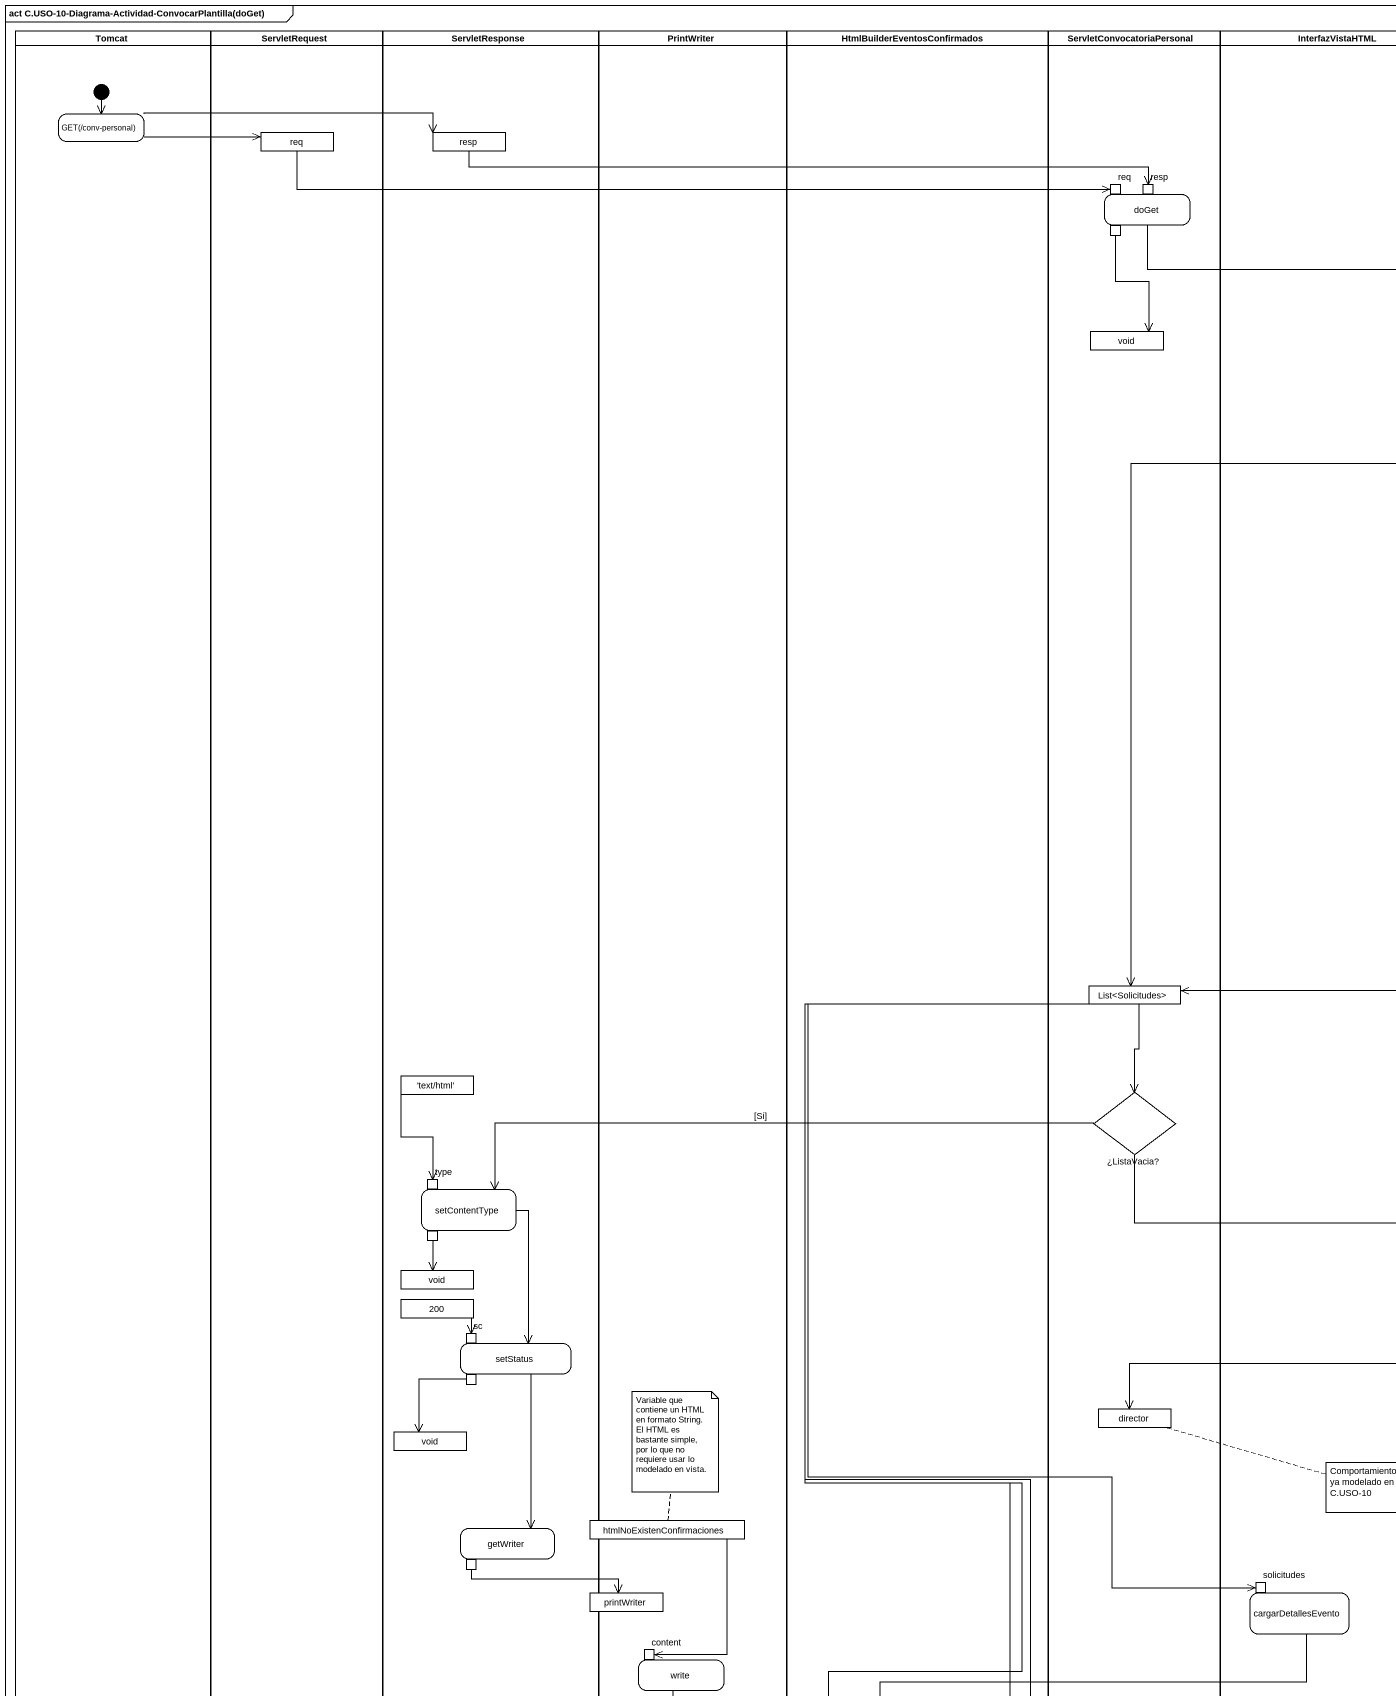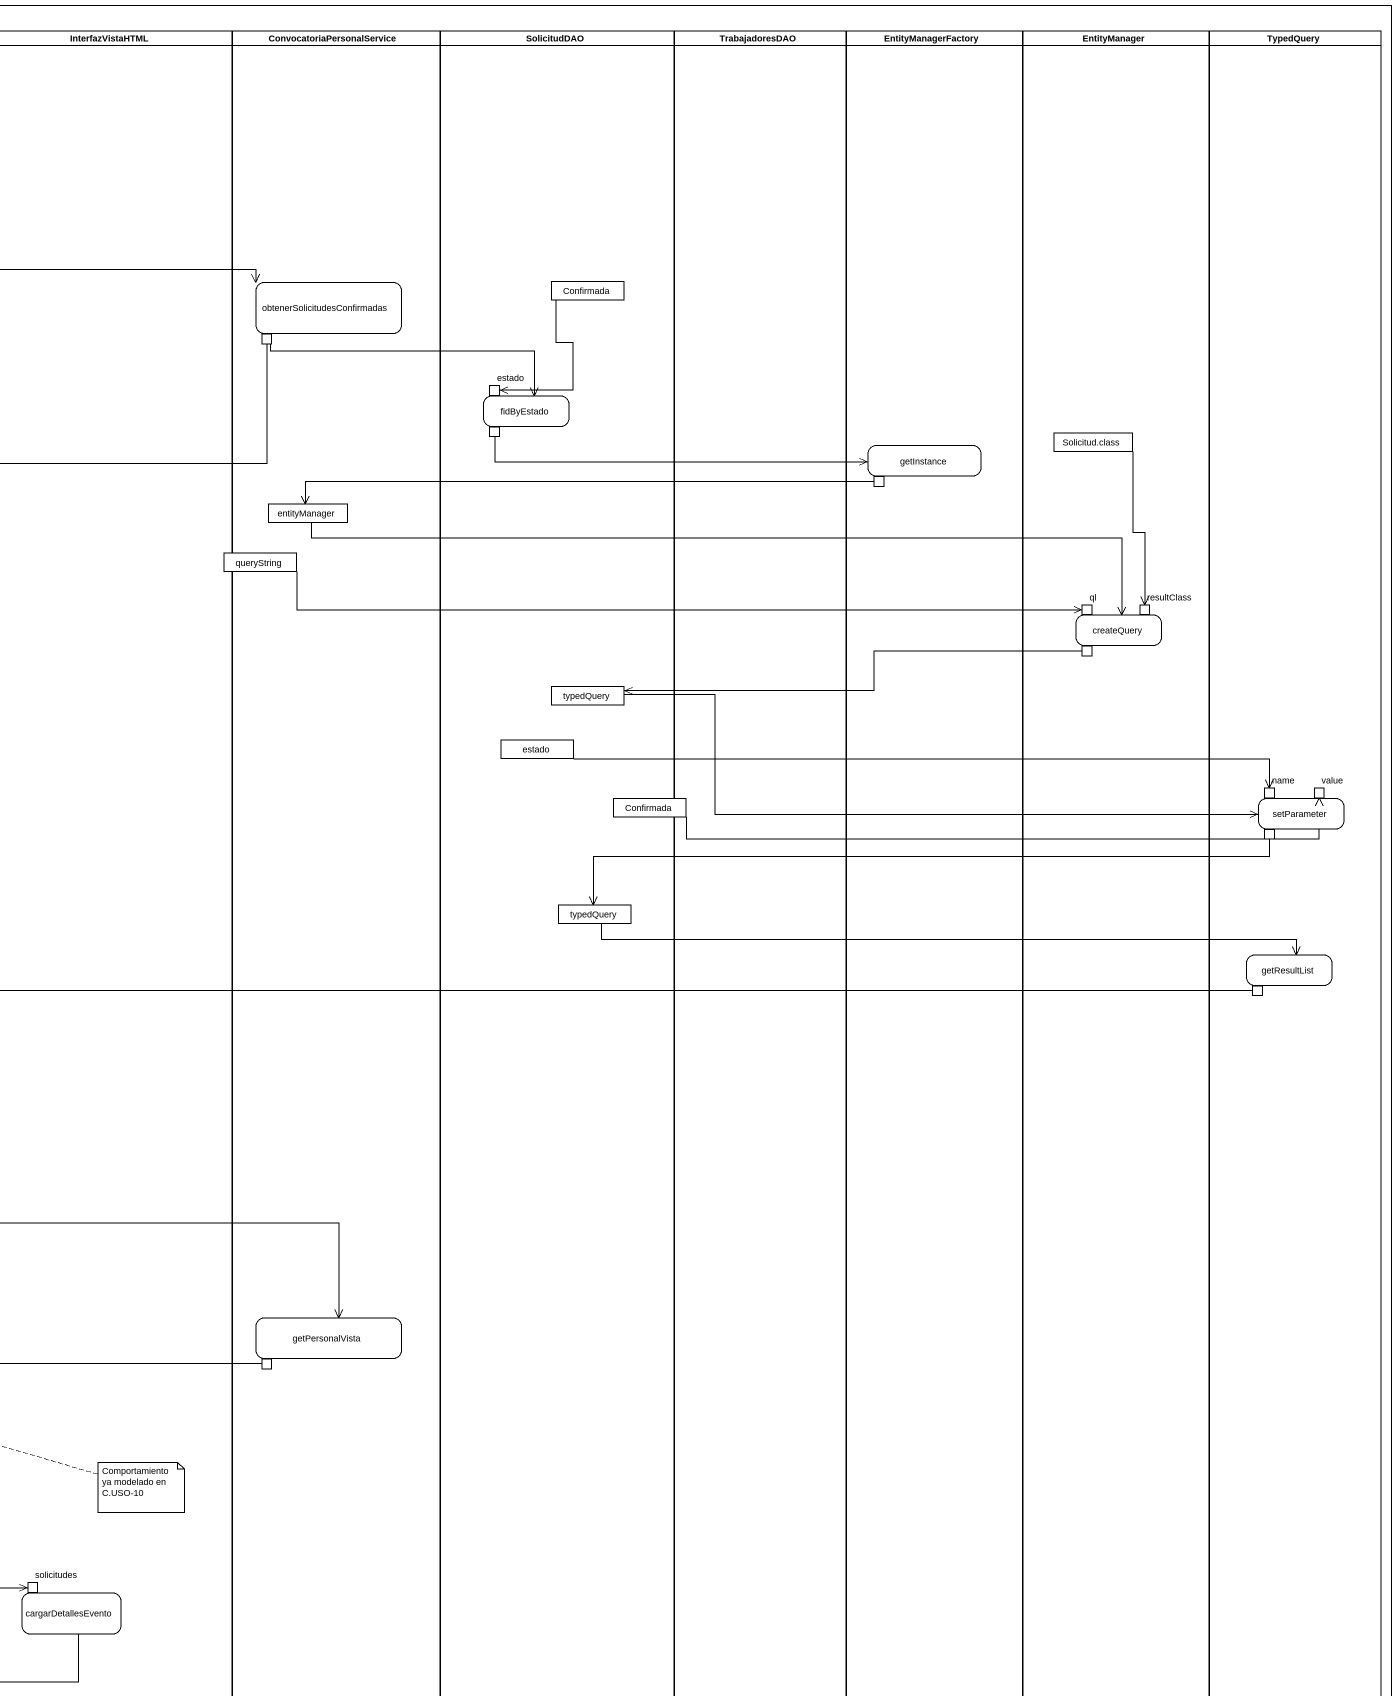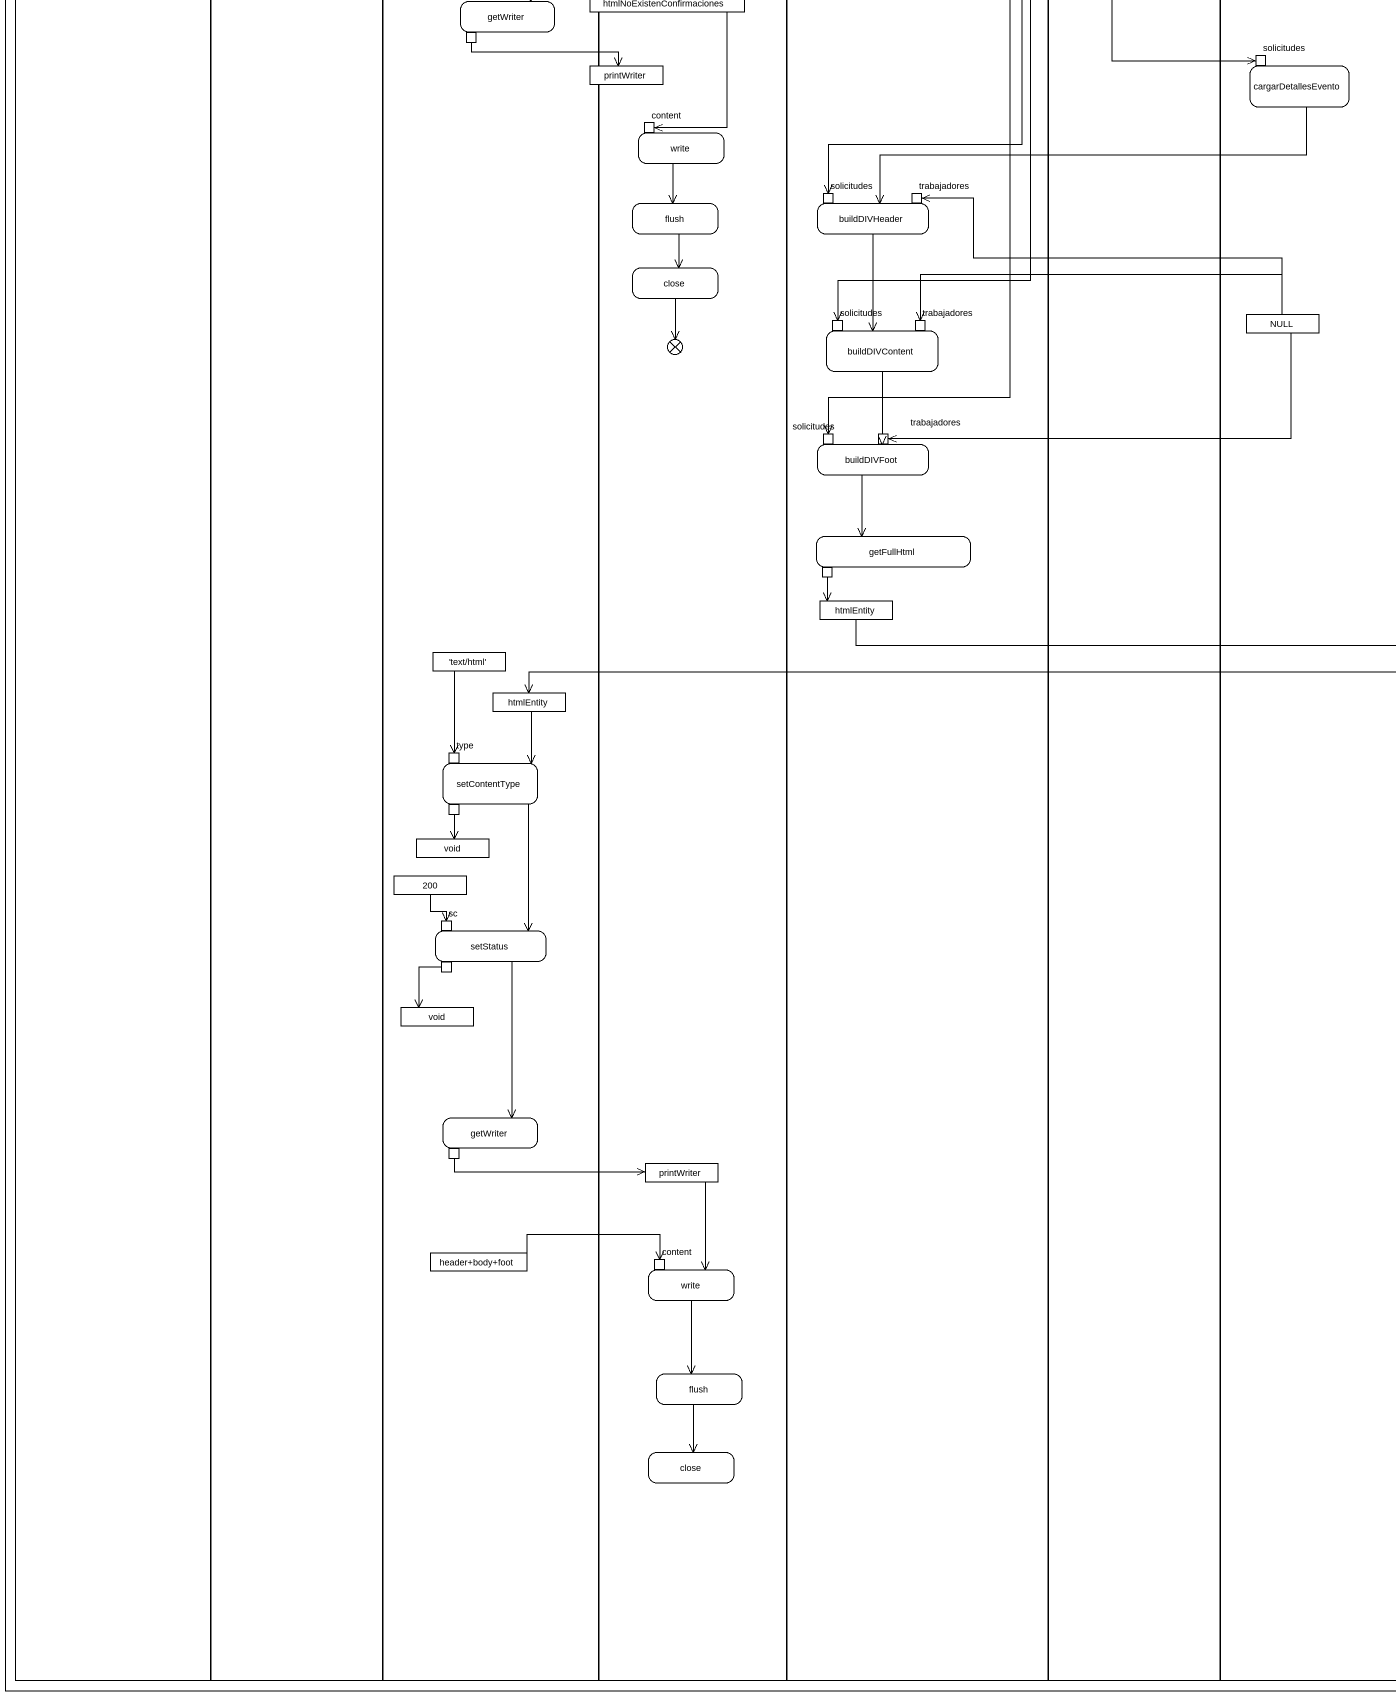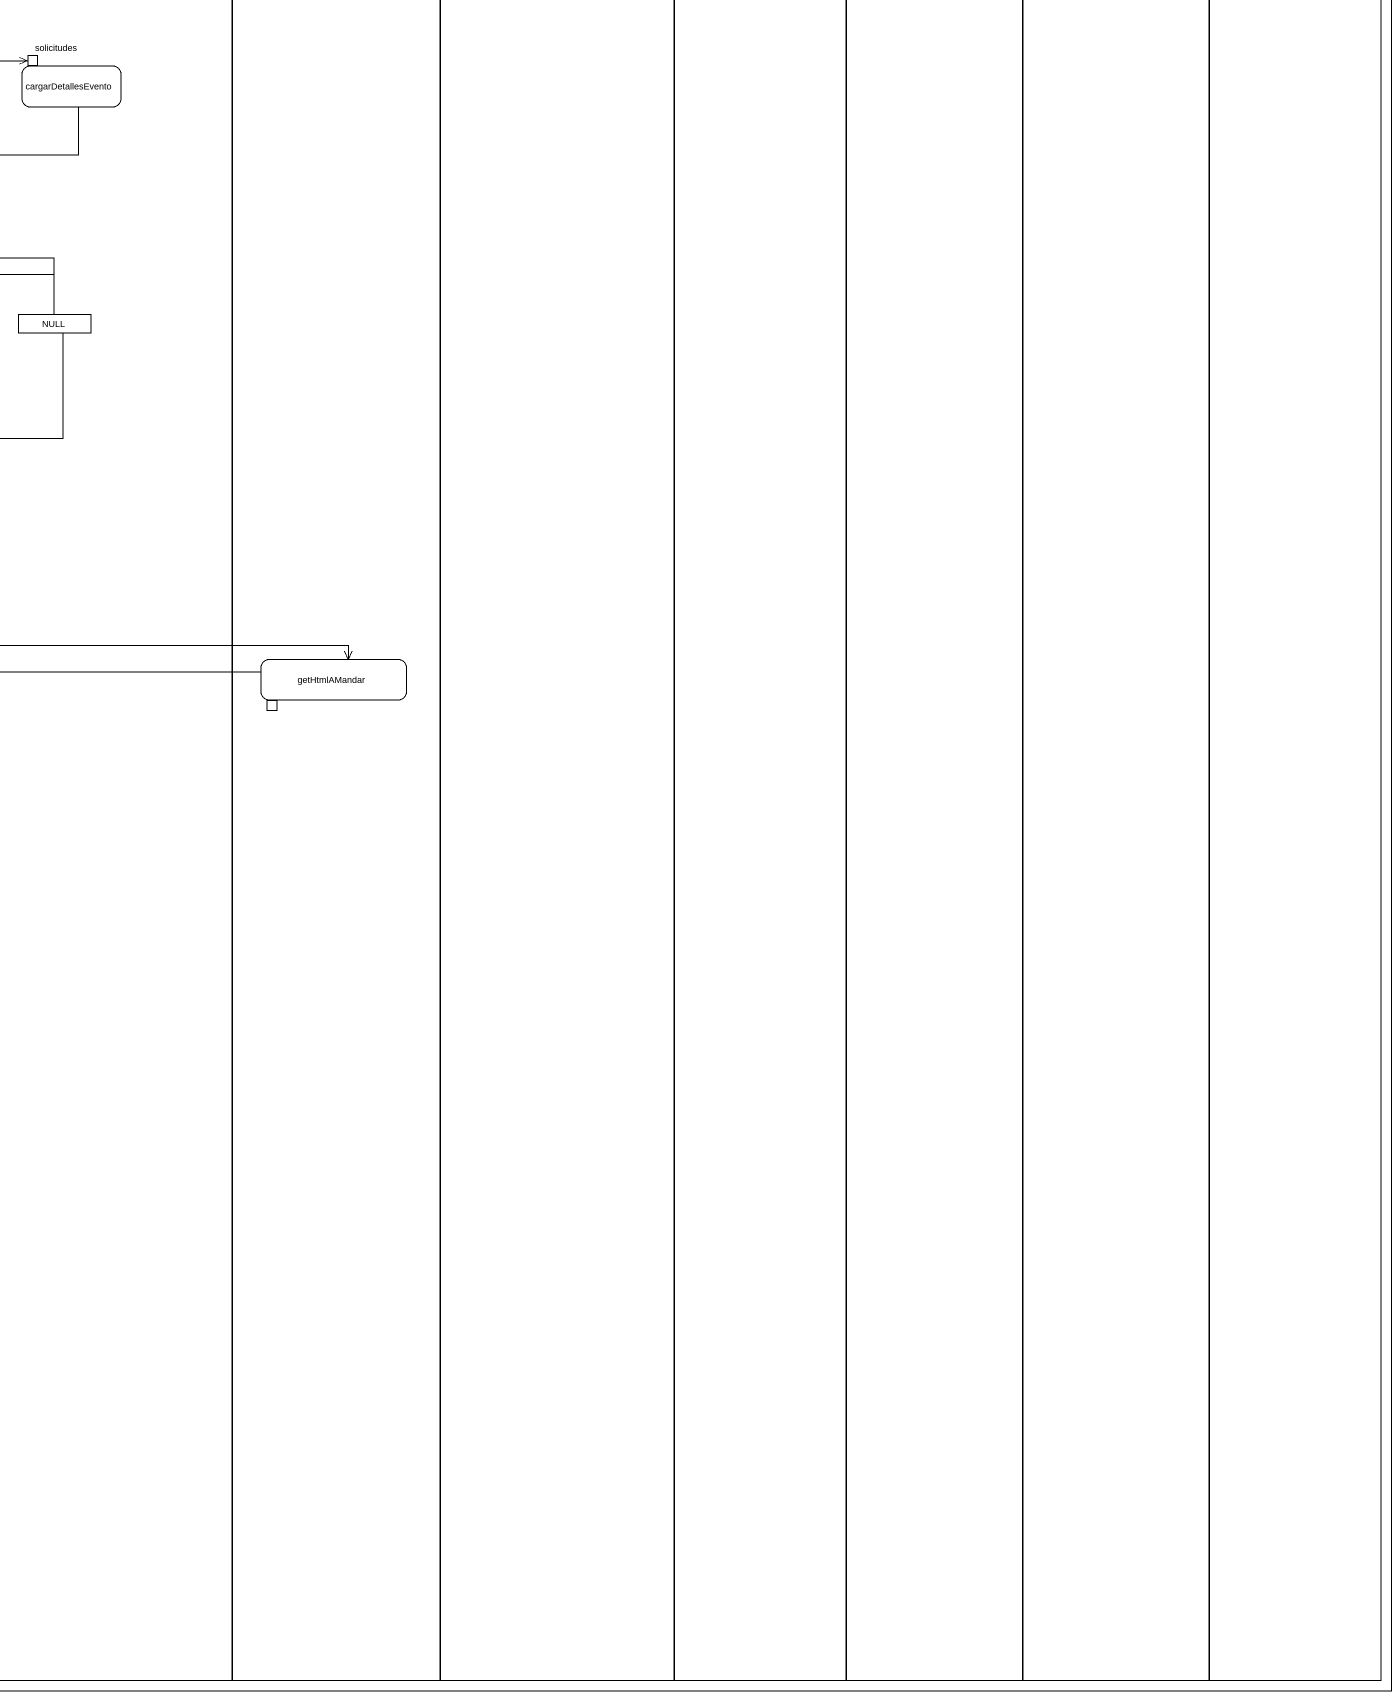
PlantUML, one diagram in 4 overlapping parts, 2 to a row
@startuml
mainframe act C.USO-10-Diagrama-Actividad-ConvocarPlantilla(doGet)
hide empty description
state Tomcat <<partition>> {
  state "GET(/conv-personal)" as GET_conv_personal
  [*] --> GET_conv_personal
}
state ServletRequest <<partition>> {
  state req <<object>>
}
state ServletResponse <<partition>> {
  state resp <<object>>
  state "'text/html'" as text_html <<object>>
  state setContentType {
    state type <<inputPin>>
    state pin8 <<outputPin>>
  }
  state "void" as void_2 <<object>>
  state "200" as o200 <<object>>
  state setStatus {
    state sc <<inputPin>>
    state pin9 <<outputPin>>
  }
  state "void" as void_3 <<object>>
  state getWriter {
    state pin11 <<outputPin>>
  }
  state "'text/html'" as text_html_2 <<object>>
  state "htmlEntity" as htmlEntity_2 <<object>>
  state "setContentType" as setContentType_2 {
    state "type" as type_2 <<inputPin>>
    state pin14 <<outputPin>>
  }
  state "void" as void_4 <<object>>
  state "200" as o200_2 <<object>>
  state "setStatus" as setStatus_2 {
    state "sc" as sc_2 <<inputPin>>
    state pin15 <<outputPin>>
  }
  state "void" as void_5 <<object>>
  state "getWriter" as getWriter_2 {
    state pin16 <<outputPin>>
  }
  state "header+body+foot" as header_body_foot <<object>>
}
state PrintWriter <<partition>> {
  state write {
    state content <<inputPin>>
  }
  state flush
  state close
  state flowfinal1 <<end>>
  state "printWriter" as printWriter_2 <<object>>
  state "write" as write_2 {
    state "content" as content_2 <<inputPin>>
  }
  state "flush" as flush_2
  state "close" as close_2
}
state "HtmlBuilderEventosConfirmados" as HtmlBuilderEventosConfirmado <<partition>> {
  state buildDIVHeader {
    state "solicitudes" as solicitudes_2 <<inputPin>>
    state trabajadores <<inputPin>>
  }
  state buildDIVContent {
    state "solicitudes" as solicitudes_3 <<inputPin>>
    state "trabajadores" as trabajadores_2 <<inputPin>>
  }
  state buildDIVFoot {
    state "solicitudes" as solicitudes_4 <<inputPin>>
    state "trabajadores" as trabajadores_3 <<inputPin>>
  }
  state getFullHtml {
    state pin12 <<outputPin>>
  }
  state htmlEntity <<object>>
}
state ServletConvocatoriaPersonal <<partition>> {
  state doGet {
    state "req" as req_2 <<inputPin>>
    state "resp" as resp_2 <<inputPin>>
    state pin1 <<outputPin>>
  }
  state void <<object>>
  state "List<Solicitudes>" as List_Solicitudes <<object>>
  state "¿ListaVacia?" as ListaVacia <<choice>>
  state director <<object>>
}
state InterfazVistaHTML <<partition>> {
  state cargarDetallesEvento {
    state solicitudes <<inputPin>>
  }
  state NULL <<object>>
}
state ConvocatoriaPersonalService <<partition>> {
  state "obtenerSolicitudesConfirmadas" as obtenerSolicitudesConfirmada {
    state pin2 <<outputPin>>
  }
  state entityManager <<object>>
  state getPersonalVista {
    state pin10 <<outputPin>>
  }
  state getHtmlAMandar {
    state pin13 <<outputPin>>
  }
}
state SolicitudDAO <<partition>> {
  state Confirmada <<object>>
  state fidByEstado {
    state estado <<inputPin>>
    state pin3 <<outputPin>>
  }
  state typedQuery <<object>>
  state "estado" as estado_2 <<object>>
  state "typedQuery" as typedQuery_2 <<object>>
}
state TrabajadoresDAO <<partition>>
state EntityManagerFactory <<partition>> {
  state getInstance {
    state pin4 <<outputPin>>
  }
}
state EntityManager <<partition>> {
  state "Solicitud.class" as Solicitud_class <<object>>
  state createQuery {
    state ql <<inputPin>>
    state resultClass <<inputPin>>
    state pin5 <<outputPin>>
  }
}
state TypedQuery <<partition>> {
  state setParameter {
    state name <<inputPin>>
    state value <<inputPin>>
    state pin6 <<outputPin>>
  }
  state getResultList {
    state pin7 <<outputPin>>
  }
}
state queryString <<object>>
state "Confirmada" as Confirmada_2 <<object>>
state htmlNoExistenConfirmaciones <<object>>
state printWriter <<object>>
GET_conv_personal -right-> req
GET_conv_personal -right-> resp
req -right-> req_2
resp -right-> resp_2
doGet -right-> obtenerSolicitudesConfirmada
pin1 --> void
obtenerSolicitudesConfirmada -right-> fidByEstado
Confirmada --> estado
pin2 --> List_Solicitudes
pin3 -right-> getInstance
Solicitud_class --> resultClass
pin4 -left-> entityManager
entityManager -right-> createQuery
queryString -right-> ql
pin5 -left-> typedQuery
typedQuery -right-> setParameter
estado_2 -right-> name
Confirmada_2 -right-> value
pin6 -left-> typedQuery_2
typedQuery_2 -right-> getResultList
List_Solicitudes --> ListaVacia
List_Solicitudes --> solicitudes
List_Solicitudes --> solicitudes_2
List_Solicitudes --> solicitudes_3
List_Solicitudes --> solicitudes_4
pin7 -left-> List_Solicitudes
text_html --> type
ListaVacia -left-> setContentType : [Si]
ListaVacia -right-> getPersonalVista
setContentType --> setStatus
pin8 --> void_2
o200 --> sc
setStatus --> getWriter
pin9 --> void_3
pin10 -left-> director
htmlNoExistenConfirmaciones --> content
pin11 -right-> printWriter
cargarDetallesEvento -left-> buildDIVHeader
write --> flush
flush --> close
buildDIVHeader --> buildDIVContent
close --> flowfinal1
NULL -left-> trabajadores
NULL -left-> trabajadores_2
NULL -left-> trabajadores_3
buildDIVContent --> buildDIVFoot
buildDIVFoot --> getFullHtml
htmlEntity -right-> getHtmlAMandar
pin12 --> htmlEntity
text_html_2 --> type_2
htmlEntity_2 --> setContentType_2
pin13 -left-> htmlEntity_2
setContentType_2 --> setStatus_2
pin14 --> void_4
o200_2 --> sc_2
setStatus_2 --> getWriter_2
pin15 --> void_5
pin16 -right-> printWriter_2
printWriter_2 --> write_2
header_body_foot -right-> content_2
write_2 --> flush_2
flush_2 --> close_2
note top of htmlNoExistenConfirmaciones : Variable que contiene un HTML en formato String. El HTML es bastante simple, por lo que no requiere usar lo modelado en vista.
note right of director : Comportamiento ya modelado en C.USO-10
@enduml
